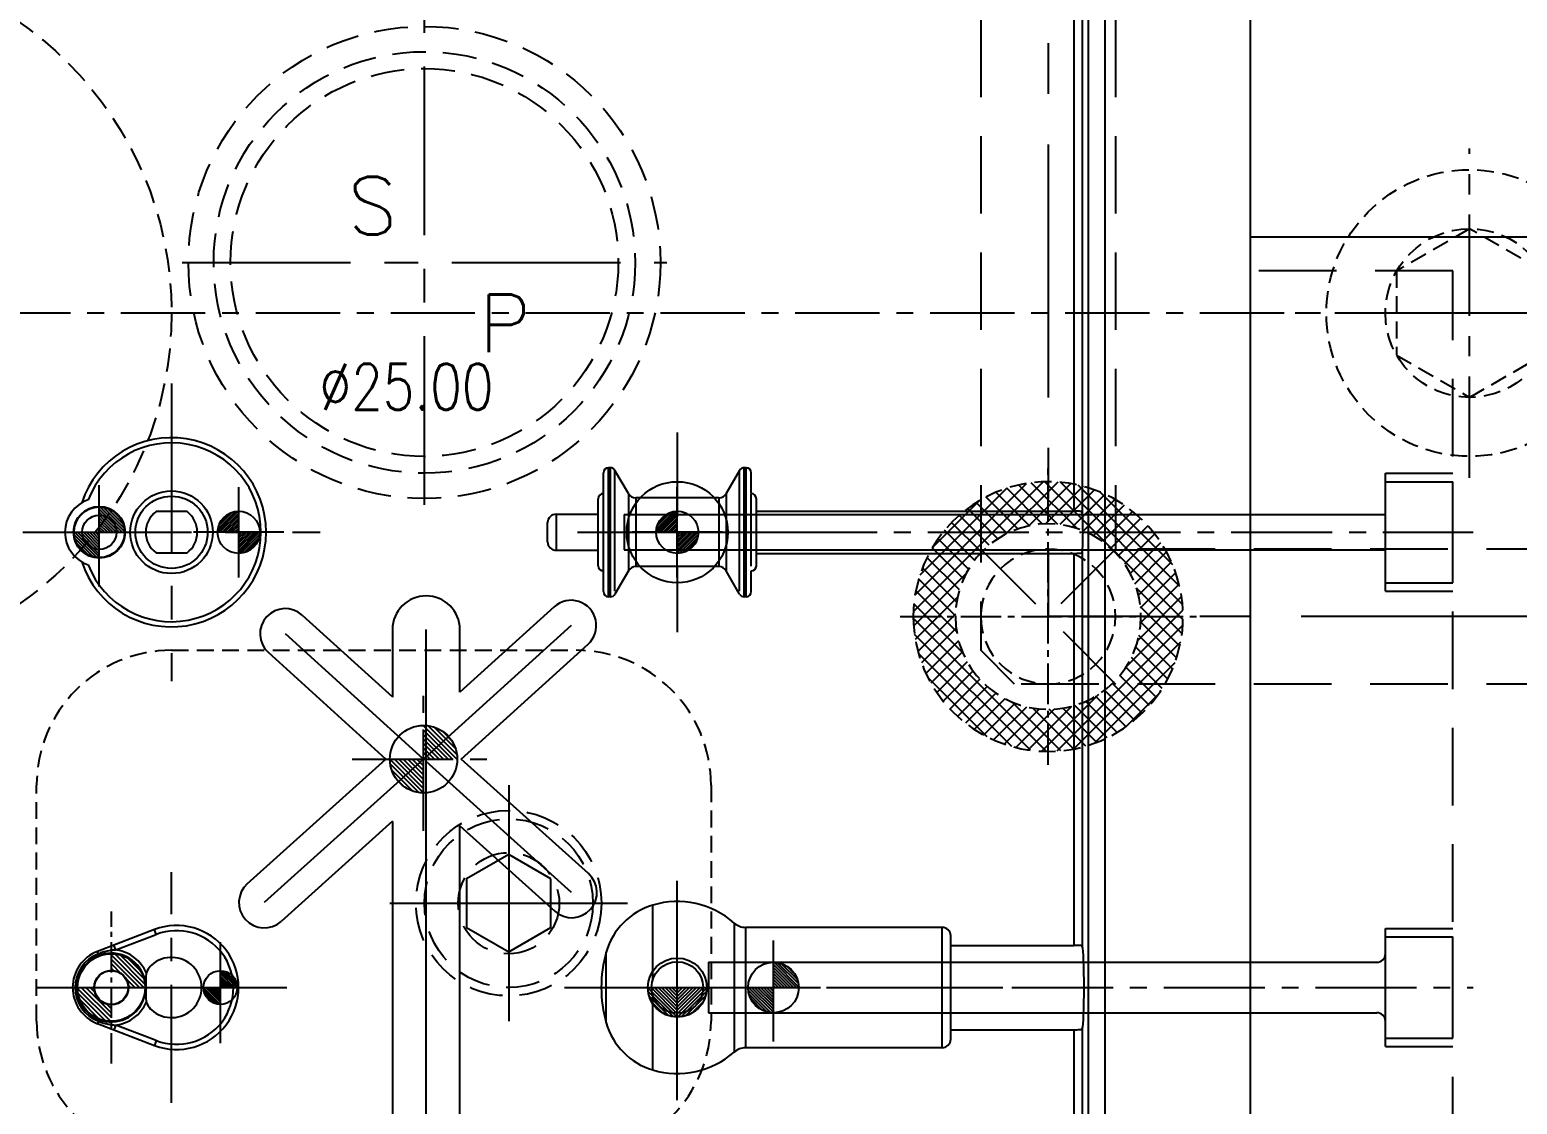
# Model space of a CAD drawing. Header units: millimetres. Extents: x 25970 to 27273, y -22508 to -21586.
# Drawn here: x 26634.2 to 26722.4, y -21892.7 to -21828.9 of the extents above; entities that cross this region are included whole.
import ezdxf

# ---------------------------------------------------------------- set-up
doc = ezdxf.new("R2010")
doc.units = ezdxf.units.MM
doc.header["$LTSCALE"] = 8
for name, pattern in [('CENTER', [2, 1.25, -0.25, 0.25, -0.25]), ('CENTER2', [1.125, 0.75, -0.125, 0.125, -0.125]), ('HIDDEN', [0.375, 0.25, -0.125]), ('HIDDEN2', [0.1875, 0.125, -0.0625])]:
    doc.linetypes.add(name, pattern=pattern)
doc.layers.get('DEFPOINTS').update_dxf_attribs({"color": 6})
for name, color, linetype in [('Cav-cor', 30, 'Continuous'), ('cen', 1, 'CENTER'), ('CL', 1, 'Continuous'), ('m', 144, 'HIDDEN2'), ('PIN', 5, 'Continuous'), ('SCREW', 52, 'HIDDEN'), ('SLIDE', 6, 'Continuous'), ('SP', 3, 'Continuous'), ('WT', 4, 'Continuous')]:
    doc.layers.add(name, color=color, linetype=linetype)
doc.layers.add('dim', color=3, linetype='Continuous', lineweight=15)
doc.styles.get("Standard").update_dxf_attribs({"font": 'txt.shx', "width": 0.8, "bigfont": 'chineset.shx'})
doc.dimstyles.new('ISO-25', dxfattribs={"dimtxt": 5, "dimasz": 4, "dimexe": 0.3, "dimexo": 0.3, "dimtad": 0, "dimzin": 1, "dimdsep": 46, "dimtxsty": 'Standard', "dimcen": 0, "dimclrd": 3, "dimclre": 3, "dimclrt": 3, "dimazin": 0, "dimtfac": 1, "dimtofl": 0, "dimtmove": 0, "dimatfit": 0, "dimfxl": 0, "dimarcsym": 0})

# ---------------------------------------------------------------- blocks, each defined once
blk = doc.blocks.new('20160809.090043')
at = {"layer": 'PIN'}
for p, q in [((0, -3.5), (0, 3.5)), ((0, 3.5), (4, 3.5)), ((0, 3), (4, 3)), ((4, -3), (4, 3)), ((-45.148, 1.05), (0, 1.05)), ((-45.148, 1.05), (-45.148, -1.05)), ((-45.148, -1.05), (0, -1.05)), ((0, -3), (4, -3)), ((0, -3.5), (4, -3.5))]:
    blk.add_line(p, q, dxfattribs=at)
at = {"layer": 'PIN', "linetype": 'CENTER2'}
blk.add_line((-45.148, 0), (5.204, 0), dxfattribs=at)
blk = doc.blocks.new('20160809.090047')
at = {"layer": 'PIN'}
for p, q in [((0.5, -2), (0.5, 5)), ((0.5, 5), (4.5, 5)), ((0.5, 4.5), (4.5, 4.5)), ((4.5, -1.5), (4.5, 4.5)), ((-39.648, 3), (0, 3)), ((-39.648, 3), (-39.648, 0)), ((-39.648, 0), (0, 0)), ((0.5, -1.5), (4.5, -1.5)), ((0.5, -2), (4.5, -2))]:
    blk.add_line(p, q, dxfattribs=at)
at = {"layer": 'PIN', "linetype": 'CENTER2'}
blk.add_line((-39.648, 1.5), (5.704, 1.5), dxfattribs=at)
at = {"layer": 'PIN'}
for centre, start, end in [((0, 3.5), 270, 0), ((0, -0.5), 0, 90)]:
    blk.add_arc(centre, 0.5, start, end, dxfattribs=at)
blk = doc.blocks.new('10')
at = {"layer": 'cen', "ltscale": 0.6}
for p, q in [((0, 9.764), (0, -9.764)), ((-10.353, 0), (10.353, 0))]:
    blk.add_line(p, q, dxfattribs=at)
at = {"layer": 'm'}
blk.add_lwpolyline([(0, 5), (-4.33, 2.5), (-4.33, -2.5), (0, -5), (4.33, -2.5), (4.33, 2.5)], close=True, dxfattribs=at)
for radius in [8.5, 5]:
    blk.add_circle((0, 0), radius, dxfattribs=at)
blk = doc.blocks.new('20100512.182342')
at = {"linetype": 'HIDDEN'}
blk.add_circle((0, 0), 5.5, dxfattribs=at)
at = {"layer": 'SCREW', "linetype": 'CENTER', "ltscale": 5}
for p, q in [((0, -7.042), (0, 7.042)), ((-7, 0), (7, 0))]:
    blk.add_line(p, q, dxfattribs=at)
at = {"layer": 'SCREW', "linetype": 'Continuous'}
blk.add_lwpolyline([(-1.443, 2.5), (-2.887, 0), (-1.443, -2.5), (1.443, -2.5), (2.887, 0), (1.443, 2.5)], close=True, dxfattribs=at)
at = {"layer": 'SCREW'}
for radius in [5, 3]:
    blk.add_circle((0, 0), radius, dxfattribs=at)
blk = doc.blocks.new('20160826.181820')
at = {"layer": 'SP', "linetype": 'CENTER'}
for p, q in [((0, -11.375), (0, 17.375)), ((-14.375, 3), (14.375, 3))]:
    blk.add_line(p, q, dxfattribs=at)
at = {"layer": 'SP', "linetype": 'HIDDEN'}
for radius in [14, 12.5, 11.5]:
    blk.add_circle((0, 3), radius, dxfattribs=at)
at = {"layer": 'SP'}
for s, p in [('S', (-4.547, 4.663)), ('P', (3.24, -2.327))]:
    blk.add_text(s, height=3.426, dxfattribs=at).set_placement(p)
at = {"layer": 'SP', "color": 6, "insert": (-1.062, -4.37), "char_height": 2.7344, "attachment_point": 5}
blk.add_mtext('Ø25.00', dxfattribs=at)
blk = doc.blocks.new('20150513.114820')
at = {"layer": 'WT', "linetype": 'Continuous'}
h = blk.add_hatch(dxfattribs=at)
h.set_pattern_fill('ANSI37', color=125, scale=5, angle=270, style=0)
h.set_pattern_definition([(315, (23425.0146, -23957.4168), (0.441941738, 0.441941738), []), (45, (23425.0146, -23957.4168), (-0.441941738, 0.441941738), [])])
h.paths.add_polyline_path([(8, 0), (5.5, 0, 1), (-5.5, 0), (-8, 0, -1)])
h.paths.add_polyline_path([(-8, 0), (-5.5, 0, 0.414214), (0, -5.5, 0.414214), (5.5, 0), (8, 0, -0.414214), (0, -8, -0.414214)])
at = {"layer": 'WT', "color": 125, "linetype": 'CENTER2', "ltscale": 0.4}
for p, q in [((0, 8.788), (0, -8.788)), ((8.788, 0), (-8.788, 0))]:
    blk.add_line(p, q, dxfattribs=at)
at = {"layer": 'WT', "color": 125, "linetype": 'HIDDEN2'}
for radius in [8, 5.5, 4]:
    blk.add_circle((0, 0), radius, dxfattribs=at)
blk = doc.blocks.new('*D27272')
at = {"layer": 'DEFPOINTS', "color": 0}
for p in [(26706.607, -21727.733), (26733.607, -21727.733), (26695.607, -21975.733)]:
    blk.add_point(p, dxfattribs=at)
at = {"layer": 'dim', "color": 3, "lineweight": -2}
for p, q in [((26706.907, -21727.733), (26733.907, -21727.733)), ((26733.607, -21731.733), (26733.607, -21841.774)), ((26733.607, -21971.733), (26733.607, -21861.691)), ((26695.907, -21975.733), (26733.907, -21975.733))]:
    blk.add_line(p, q, dxfattribs=at)
at = {"layer": 'dim', "color": 3}
for points in [[(26734.274, -21731.733), (26732.941, -21731.733), (26733.607, -21727.733)], [(26732.941, -21971.733), (26734.274, -21971.733), (26733.607, -21975.733)]]:
    blk.add_solid(points, dxfattribs=at)
at = {"layer": 'dim', "color": 3, "insert": (26733.607, -21851.733), "char_height": 5, "attachment_point": 5, "rotation": 90}
blk.add_mtext('248.00', dxfattribs=at)

msp = doc.modelspace()

# ---------------------------------------------------------------- hatches: boundary and pattern name
at = {"layer": 'PIN', "linetype": 'Continuous'}
h = msp.add_hatch(dxfattribs=at)
h.set_pattern_fill('ANSI31', color=3, angle=90, style=0)
h.set_pattern_definition([(135, (26843.60549, -21872.97232), (-0.08838835, -0.08838835), [])])
h.paths.add_polyline_path([(26638.323, -21858.733), (26636.823, -21858.733, 0.414214), (26638.323, -21860.233)])
h.paths.add_polyline_path([(26638.323, -21857.233), (26638.323, -21858.733), (26639.823, -21858.733, 0.414214)])
h = msp.add_hatch(dxfattribs=at)
h.set_pattern_fill('ANSI31', color=6, scale=0.833333, angle=90, style=0)
h.set_pattern_definition([(45, (26475.52311, -21870.59903), (0.073656956, -0.073656956), [])])
h.paths.add_polyline_path([(26646.591, -21858.733), (26647.841, -21858.733, -0.414214), (26646.591, -21859.983)])
h.paths.add_polyline_path([(26646.591, -21857.483), (26646.591, -21858.733), (26645.341, -21858.733, -0.414214)])
h = msp.add_hatch(dxfattribs=at)
h.set_pattern_fill('ANSI31', color=6, scale=0.833333, angle=90, style=0)
h.set_pattern_definition([(45, (26501.53911, -21870.59903), (0.073656956, -0.073656956), [])])
h.paths.add_polyline_path([(26672.607, -21858.733), (26673.857, -21858.733, -0.414214), (26672.607, -21859.983)])
h.paths.add_polyline_path([(26672.607, -21857.483), (26672.607, -21858.733), (26671.357, -21858.733, -0.414214)])
h = msp.add_hatch(dxfattribs=at)
h.set_pattern_fill('ANSI31', color=141, scale=1.5, angle=90, style=0)
h.set_pattern_definition([(135, (26862.84046, -21886.4282), (-0.13258252, -0.13258252), [])])
h.paths.add_polyline_path([(26657.558, -21872.188), (26655.558, -21872.188, 0.414214), (26657.558, -21874.188)])
h.paths.add_polyline_path([(26657.558, -21870.188), (26657.558, -21872.188), (26659.558, -21872.188, 0.414214)])
h = msp.add_hatch(dxfattribs=at)
h.set_pattern_fill('ANSI31', color=61, scale=1.5, angle=90, style=0)
h.set_pattern_definition([(135, (26404.32827, -22191.36112), (-0.13258252, -0.13258252), [])])
h.paths.add_polyline_path([(26640.037, -21885.733), (26641.037, -21885.733, 0.414214), (26639.037, -21883.733), (26639.037, -21884.733, -0.414214)])
h.paths.add_polyline_path([(26639.037, -21887.733), (26639.037, -21886.733, -0.414214), (26638.037, -21885.733), (26637.037, -21885.733, 0.414214)])
h = msp.add_hatch(dxfattribs=at)
h.set_pattern_fill('ANSI31', color=3, angle=90, style=0)
h.set_pattern_definition([(135, (26883.58949, -21899.97232), (-0.08838835, -0.08838835), [])])
h.paths.add_polyline_path([(26678.307, -21885.733), (26676.807, -21885.733, 0.414214), (26678.307, -21887.233)])
h.paths.add_polyline_path([(26678.307, -21884.233), (26678.307, -21885.733), (26679.807, -21885.733, 0.414214)])
at = {"layer": 'PIN', "linetype": 'CENTER2'}
h = msp.add_hatch(dxfattribs=at)
h.set_pattern_fill('ANSI31', color=181, scale=0.8, angle=90, style=0)
h.set_pattern_definition([(135, (26782.58537, -21679.7486), (-0.07071068, -0.07071068), [])])
h.paths.add_polyline_path([(26645.507, -21885.733), (26644.507, -21885.733, 0.414214), (26645.507, -21886.733)])
h.paths.add_polyline_path([(26645.507, -21884.733), (26645.507, -21885.733), (26646.507, -21885.733, 0.414214)])
at = {"layer": 'PIN', "linetype": 'Continuous'}
h = msp.add_hatch(dxfattribs=at)
h.set_pattern_fill('ANSI31', color=4, scale=1.166667, angle=90, style=0)
h.set_pattern_definition([(135, (26832.27126, -21896.80794), (-0.10311974, -0.10311974), [])])
h.paths.add_polyline_path([(26672.607, -21885.733), (26670.857, -21885.733, 0.414214), (26672.607, -21887.483)])
h = msp.add_hatch(dxfattribs=at)
h.set_pattern_fill('ANSI31', color=4, scale=1.166667, angle=90, style=0)
h.set_pattern_definition([(45, (26512.94366, -21896.80794), (0.10311974, -0.10311974), [])])
h.paths.add_polyline_path([(26672.607, -21885.733), (26674.357, -21885.733, -0.414214), (26672.607, -21887.483)])

# ---------------------------------------------------------------- linework, layer by layer
at = {"linetype": 'HIDDEN2'}
msp.add_lwpolyline([(26634.607, -21887.733), (26634.607, -21873.733, -0.414214), (26642.607, -21865.733), (26666.607, -21865.733, -0.414214), (26674.607, -21873.733), (26674.607, -21887.733, -0.414214), (26666.607, -21895.733), (26642.607, -21895.733, -0.414214)], format="xyb", close=True, dxfattribs=at)
at = {"color": 8, "linetype": 'HIDDEN', "ltscale": 0.7}
msp.add_circle((26621.607, -21845.733), 21, dxfattribs=at)
msp.add_circle((26672.607, -21858.733), 3)
at = {"layer": 'Cav-cor', "color": 241}
for p, q in [((26706.607, -21964.733), (26706.607, -21726.733)), ((26696.977, -21806.095), (26696.977, -21915.37)), ((26697.976, -21806.095), (26697.976, -21915.37)), ((26696.133, -21809.983), (26696.133, -21857.483)), ((26696.632, -21809.889), (26696.632, -21857.576)), ((26668.221, -21862.252), (26668.221, -21855.214)), ((26668.646, -21854.908), (26668.527, -21854.908)), ((26668.527, -21862.558), (26668.527, -21854.946)), ((26668.646, -21862.558), (26668.646, -21854.911)), ((26669.706, -21856.438), (26668.911, -21855.061)), ((26668.911, -21862.233), (26668.911, -21855.061)), ((26676.304, -21855.061), (26675.509, -21856.438)), ((26676.304, -21862.226), (26676.304, -21855.061)), ((26676.687, -21854.908), (26676.569, -21854.908)), ((26676.569, -21862.558), (26676.569, -21854.924)), ((26676.687, -21862.558), (26676.687, -21854.946)), ((26676.993, -21856.438), (26676.993, -21855.214)), ((26667.915, -21860.722), (26667.915, -21856.744)), ((26669.706, -21856.438), (26669.706, -21861.028)), ((26675.067, -21856.693), (26670.148, -21856.693)), ((26670.148, -21856.693), (26670.148, -21860.773)), ((26675.067, -21856.693), (26675.067, -21860.773)), ((26675.509, -21856.438), (26675.509, -21861.028)), ((26676.993, -21860.751), (26676.993, -21856.469)), ((26677.299, -21860.722), (26677.299, -21856.744)), ((26643.525, -21857.509), (26641.689, -21857.509)), ((26665.415, -21857.662), (26667.915, -21857.662)), ((26665.415, -21857.662), (26665.415, -21859.804)), ((26677.299, -21857.483), (26696.133, -21857.483)), ((26696.227, -21857.482), (26696.133, -21857.483)), ((26664.915, -21859.304), (26664.915, -21858.162)), ((26641.689, -21859.957), (26643.525, -21859.957)), ((26665.415, -21859.804), (26667.915, -21859.804)), ((26677.299, -21859.983), (26696.133, -21859.983)), ((26696.133, -21859.983), (26696.133, -21883.233)), ((26696.632, -21859.889), (26696.632, -21883.278)), ((26669.706, -21861.028), (26668.911, -21862.405)), ((26675.067, -21860.773), (26670.148, -21860.773)), ((26676.304, -21862.405), (26675.509, -21861.028)), ((26676.993, -21862.252), (26676.993, -21861.028)), ((26665.297, -21863.154), (26659.711, -21868.214)), ((26668.646, -21862.558), (26668.527, -21862.558)), ((26676.687, -21862.558), (26676.569, -21862.558)), ((26650.366, -21863.649), (26655.711, -21868.491)), ((26657.558, -21872.188), (26649.359, -21864.761)), ((26655.711, -21864.508), (26655.711, -21868.508)), ((26666.304, -21864.266), (26657.711, -21872.05)), ((26657.711, -21915.985), (26657.711, -21864.508)), ((26659.711, -21868.214), (26659.711, -21864.508)), ((26655.32, -21872.185), (26648.352, -21865.872)), ((26659.797, -21872.185), (26667.311, -21865.377)), ((26647.103, -21879.58), (26655.32, -21872.185)), ((26657.558, -21872.188), (26648.106, -21880.695)), ((26666.34, -21880.092), (26657.711, -21872.326)), ((26667.343, -21878.977), (26659.797, -21872.185)), ((26655.711, -21875.869), (26649.11, -21881.81)), ((26655.711, -21875.886), (26655.711, -21911.927)), ((26659.711, -21876.144), (26665.337, -21881.207)), ((26659.711, -21914.284), (26659.711, -21876.144)), ((26671.147, -21885.276), (26671.147, -21880.846)), ((26641.595, -21882.298), (26638.218, -21883.589)), ((26639.298, -21883.504), (26641.704, -21882.584)), ((26641.704, -21882.584), (26641.595, -21882.298)), ((26675.981, -21881.908), (26675.981, -21889.558)), ((26688.315, -21882.163), (26676.655, -21882.163)), ((26676.655, -21882.163), (26676.655, -21889.303)), ((26688.315, -21889.303), (26688.315, -21882.163)), ((26639.298, -21883.504), (26639.188, -21883.218)), ((26688.825, -21888.793), (26688.825, -21882.673)), ((26688.825, -21883.233), (26696.133, -21883.233)), ((26638.272, -21883.732), (26638.218, -21883.589)), ((26668.391, -21887.827), (26668.391, -21883.638)), ((26641.077, -21885.162), (26641.077, -21886.303)), ((26671.147, -21890.619), (26671.147, -21886.19)), ((26638.272, -21887.733), (26638.218, -21887.876)), ((26638.218, -21887.876), (26641.595, -21889.167)), ((26639.298, -21887.961), (26639.188, -21888.247)), ((26641.704, -21888.882), (26639.298, -21887.961)), ((26688.825, -21888.233), (26696.133, -21888.233)), ((26696.133, -21888.233), (26696.133, -21909.057)), ((26696.632, -21888.187), (26696.632, -21909.122)), ((26641.704, -21888.882), (26641.595, -21889.167)), ((26688.315, -21889.303), (26676.655, -21889.303))]:
    msp.add_line(p, q, dxfattribs=at)
for centre, radius in [((26642.607, -21858.733), 2.448), ((26642.607, -21858.733), 2.142), ((26638.323, -21858.733), 1.53), ((26638.323, -21858.733), 1.02), ((26672.607, -21885.733), 1.53), ((26639.037, -21885.733), 1.02)]:
    msp.add_circle(centre, radius, dxfattribs=at)
for centre, radius, start, end in [((26642.607, -21858.733), 5.61, 198.19487, 161.80513), ((26642.607, -21858.733), 5.304, 201.34367, 158.65573), ((26668.527, -21855.214), 0.306, 90, 180), ((26668.646, -21855.214), 0.306, 30, 90), ((26676.569, -21855.214), 0.306, 90, 150), ((26676.687, -21855.214), 0.306, 0, 90), ((26638.323, -21858.733), 2.04, 108.74934, 251.25066), ((26668.221, -21856.744), 0.306, 90, 180), ((26670.148, -21856.183), 0.51, 210, 270), ((26675.067, -21856.183), 0.51, 270, 330), ((26676.993, -21856.744), 0.306, 0, 90), ((26642.607, -21858.733), 1.53, 126.8699, 233.1301), ((26642.607, -21858.733), 1.53, 306.8699, 53.1301), ((26665.415, -21858.162), 0.5, 90, 180.00001), ((26665.415, -21859.304), 0.5, 179.99999, 270), ((26668.221, -21860.722), 0.306, 180, 270), ((26670.148, -21861.283), 0.51, 90, 150), ((26675.067, -21861.283), 0.51, 30, 90), ((26676.993, -21860.722), 0.306, 270, 0), ((26668.527, -21862.252), 0.306, 180, 270), ((26676.687, -21862.252), 0.306, 270, 0), ((26657.711, -21864.508), 2, 0, 180), ((26666.304, -21864.266), 1.5, 312.17352, 132.17352), ((26668.646, -21862.252), 0.306, 270, 330), ((26676.569, -21862.252), 0.306, 210, 270), ((26649.359, -21864.761), 1.5, 47.82648, 227.82648), ((26666.34, -21880.092), 1.5, 228.01279, 48.01279), ((26648.106, -21880.695), 1.5, 131.98721, 311.98721), ((26672.315, -21884.755), 4.08, 106.63649, 164.1122), ((26672.607, -21885.733), 5.1, 48.59038, 106.63649), ((26642.908, -21885.733), 3.677, 249.07517, 110.92483), ((26642.908, -21885.733), 3.371, 249.07517, 110.92483), ((26676.655, -21881.143), 1.02, 228.59038, 270), ((26688.315, -21882.673), 0.51, 0, 90), ((26639.676, -21887.854), 4.366, 96.63524, 98.41396), ((26639.712, -21888.148), 4.663, 96.06998, 96.647), ((26639.738, -21888.396), 4.912, 95.14022, 96.06664), ((26639.037, -21885.733), 2.244, 22.16522, 83.34463), ((26639.037, -21885.733), 2.295, 110.92483, 249.07517), ((26639.037, -21885.733), 2.142, 110.92483, 249.07517), ((26639.037, -21885.733), 2.04, 8.46988, 0), ((26639.499, -21886.94), 3.435, 106.27448, 110.91512), ((26639.542, -21887.091), 3.592, 101.99834, 106.25757), ((26639.599, -21887.361), 3.867, 99.37741, 102.00437), ((26639.637, -21887.583), 4.093, 98.42394, 99.39212), ((26642.097, -21885.162), 1.02, 131.81031, 180), ((26642.607, -21885.733), 1.785, 228.18969, 131.81031), ((26675.749, -21885.733), 7.65, 164.1122, 195.8878), ((26639.037, -21885.733), 2.244, 276.65537, 337.83478), ((26642.097, -21886.303), 1.02, 180, 228.18969), ((26639.499, -21884.525), 3.435, 249.08495, 253.74486), ((26639.542, -21884.373), 3.593, 253.76154, 258.01966), ((26639.611, -21884.043), 3.929, 258.02981, 261.6064), ((26639.676, -21883.612), 4.366, 261.58607, 263.36461), ((26672.315, -21886.71), 4.08, 195.8878, 253.36351), ((26639.728, -21883.165), 4.816, 263.36419, 264.86775), ((26688.315, -21888.793), 0.51, 270, 0), ((26672.607, -21885.733), 5.1, 253.36351, 311.40962), ((26676.655, -21890.323), 1.02, 90, 131.40962)]:
    msp.add_arc(centre, radius, start, end, dxfattribs=at)
for centre, major_axis, start_param, end_param in [((26696.607, -21858.733), (0, 1.25), -2.752806, -0.388786), ((26696.607, -21885.733), (0, 2.5), -2.950906, -0.190686)]:
    msp.add_ellipse(centre, major_axis=major_axis, ratio=0.052408, start_param=start_param, end_param=end_param, dxfattribs=at)
for points, knots in [([(26696.632, -21857.576), (26696.63, -21857.555), (26696.607, -21857.523), (26696.559, -21857.504), (26696.488, -21857.489), (26696.375, -21857.483), (26696.28, -21857.483), (26696.227, -21857.483)], [0, 0, 0, 0, 0.141612, 0.233262, 0.347316, 0.641169, 1, 1, 1, 1]), ([(26696.133, -21859.983), (26696.196, -21859.983), (26696.312, -21859.983), (26696.449, -21859.98), (26696.539, -21859.967), (26696.587, -21859.951), (26696.621, -21859.925), (26696.631, -21859.901), (26696.632, -21859.889)], [0, 0, 0, 0, 0.351313, 0.651277, 0.768699, 0.861645, 0.93437, 1, 1, 1, 1]), ([(26696.632, -21883.278), (26696.628, -21883.261), (26696.563, -21883.241), (26696.465, -21883.235), (26696.309, -21883.232), (26696.195, -21883.233), (26696.133, -21883.233)], [0, 0, 0, 0, 0.103952, 0.320889, 0.634735, 1, 1, 1, 1]), ([(26696.133, -21888.233), (26696.195, -21888.233), (26696.309, -21888.233), (26696.465, -21888.23), (26696.563, -21888.224), (26696.628, -21888.204), (26696.632, -21888.187)], [0, 0, 0, 0, 0.365263, 0.679112, 0.896053, 1, 1, 1, 1])]:
    msp.add_open_spline(points, degree=3, knots=knots, dxfattribs=at)
at = {"layer": 'CL', "color": 7, "linetype": 'CENTER', "ltscale": 0.5}
msp.add_line((26796.607, -21845.733), (26446.607, -21845.733), dxfattribs=at)
at = {"layer": 'CL', "color": 6, "linetype": 'CENTER'}
for p, q in [((26642.607, -21849.909), (26642.607, -21867.557)), ((26633.784, -21858.733), (26651.431, -21858.733)), ((26665.926, -21885.733), (26692.164, -21885.733))]:
    msp.add_line(p, q, dxfattribs=at)
at = {"layer": 'CL', "color": 6, "linetype": 'CENTER', "ltscale": 0.5}
for p, q in [((26672.607, -21852.814), (26672.607, -21864.651)), ((26666.689, -21858.733), (26678.526, -21858.733)), ((26672.607, -21892.414), (26672.607, -21879.051))]:
    msp.add_line(p, q, dxfattribs=at)
at = {"layer": 'CL', "color": 6, "linetype": 'CENTER', "ltscale": 0.7}
for p, q in [((26642.607, -21892.577), (26642.607, -21878.888)), ((26635.763, -21885.733), (26649.452, -21885.733))]:
    msp.add_line(p, q, dxfattribs=at)
at = {"layer": 'PIN', "color": 3, "linetype": 'CENTER2'}
for p, q in [((26638.323, -21861.943), (26638.323, -21855.523)), ((26635.113, -21858.733), (26641.533, -21858.733)), ((26678.307, -21888.943), (26678.307, -21882.523)), ((26675.097, -21885.733), (26681.517, -21885.733))]:
    msp.add_line(p, q, dxfattribs=at)
at = {"layer": 'PIN', "color": 6, "linetype": 'CENTER2'}
for p, q in [((26646.591, -21861.408), (26646.591, -21856.058)), ((26672.607, -21861.408), (26672.607, -21856.058)), ((26649.266, -21858.733), (26643.916, -21858.733)), ((26675.282, -21858.733), (26669.932, -21858.733))]:
    msp.add_line(p, q, dxfattribs=at)
at = {"layer": 'PIN', "color": 141, "linetype": 'CENTER2'}
for p, q in [((26657.558, -21876.434), (26657.558, -21867.943)), ((26653.313, -21872.188), (26661.804, -21872.188))]:
    msp.add_line(p, q, dxfattribs=at)
at = {"layer": 'PIN', "color": 61, "linetype": 'CENTER2', "ltscale": 0.3}
for p, q in [((26639.037, -21890.233), (26639.037, -21881.233)), ((26634.537, -21885.733), (26643.537, -21885.733))]:
    msp.add_line(p, q, dxfattribs=at)
at = {"layer": 'PIN', "color": 181, "linetype": 'CENTER2'}
for p, q in [((26645.507, -21889.038), (26645.507, -21882.427)), ((26642.202, -21885.733), (26648.813, -21885.733))]:
    msp.add_line(p, q, dxfattribs=at)
at = {"layer": 'PIN', "color": 4, "linetype": 'CENTER2'}
for p, q in [((26672.607, -21887.483), (26672.607, -21883.983)), ((26670.857, -21885.733), (26674.357, -21885.733))]:
    msp.add_line(p, q, dxfattribs=at)
at = {"layer": 'PIN', "color": 3, "linetype": 'Continuous'}
for centre in [(26638.323, -21858.733), (26678.307, -21885.733)]:
    msp.add_circle(centre, 1.5, dxfattribs=at)
at = {"layer": 'PIN', "color": 6, "linetype": 'Continuous'}
for centre in [(26646.591, -21858.733), (26672.607, -21858.733)]:
    msp.add_circle(centre, 1.25, dxfattribs=at)
at = {"layer": 'PIN', "color": 141, "linetype": 'Continuous'}
msp.add_circle((26657.558, -21872.188), 2, dxfattribs=at)
at = {"layer": 'PIN', "color": 61}
for radius in [2, 1]:
    msp.add_circle((26639.037, -21885.733), radius, dxfattribs=at)
at = {"layer": 'PIN', "color": 4, "linetype": 'Continuous'}
msp.add_circle((26672.607, -21885.733), 1.75, dxfattribs=at)
at = {"layer": 'PIN', "color": 181}
msp.add_circle((26645.507, -21885.733), 1, dxfattribs=at)
at = {"layer": 'SLIDE', "linetype": 'CENTER', "ltscale": 2.3}
msp.add_line((26796.607, -21841.233), (26706.607, -21841.233), dxfattribs=at)
at = {"layer": 'SLIDE', "linetype": 'HIDDEN', "ltscale": 2.3}
for p, q in [((26718.607, -21843.233), (26706.607, -21843.233)), ((26718.607, -21923.233), (26718.607, -21843.233))]:
    msp.add_line(p, q, dxfattribs=at)
at = {"layer": 'WT', "color": 125, "linetype": 'CENTER', "ltscale": 1.5}
for p in [(26694.607, -21715.733), (26796.607, -21863.733)]:
    msp.add_line(p, (26694.607, -21863.733), dxfattribs=at)
at = {"layer": 'WT', "color": 125, "linetype": 'HIDDEN', "ltscale": 2.3}
for p, q in [((26690.607, -21731.733), (26690.607, -21865.733)), ((26698.607, -21731.733), (26698.607, -21859.733)), ((26690.607, -21859.733), (26698.607, -21867.733)), ((26698.607, -21859.733), (26694.607, -21863.733)), ((26766.607, -21859.733), (26698.607, -21859.733)), ((26692.607, -21867.733), (26690.607, -21865.733)), ((26766.607, -21867.733), (26692.607, -21867.733))]:
    msp.add_line(p, q, dxfattribs=at)

# ---------------------------------------------------------------- block references
at = {"linetype": 'Continuous', "rotation": -90.00000000000001}
msp.add_blockref('20100512.182342', (26662.607, -21880.733), dxfattribs=at)
at = {"layer": 'dim', "rotation": 180}
msp.add_blockref('10', (26719.607, -21845.733), dxfattribs=at)
at = {"layer": 'dim'}
for name, p in [('20160809.090043', (26714.607, -21858.733)), ('20160809.090047', (26714.107, -21887.233))]:
    msp.add_blockref(name, p, dxfattribs=at)
at = {"layer": 'SP'}
msp.add_blockref('20160826.181820', (26657.607, -21845.733), dxfattribs=at)
at = {"layer": 'WT', "xscale": -1, "rotation": 90}
msp.add_blockref('20150513.114820', (26694.607, -21863.733), dxfattribs=at)

# ---------------------------------------------------------------- dimensions: what is measured, and where the dimension line sits
at = {"layer": 'dim'}
dim = msp.add_linear_dim(base=(26733.607, -21727.733), p1=(26695.607, -21975.733), p2=(26706.607, -21727.733), angle=90, dimstyle='ISO-25', dxfattribs=at)
dim.commit()
dim.dimension.update_dxf_attribs({"geometry": '*D27272', "text_midpoint": (26733.607, -21851.733)})

doc.saveas('drawing.dxf')
